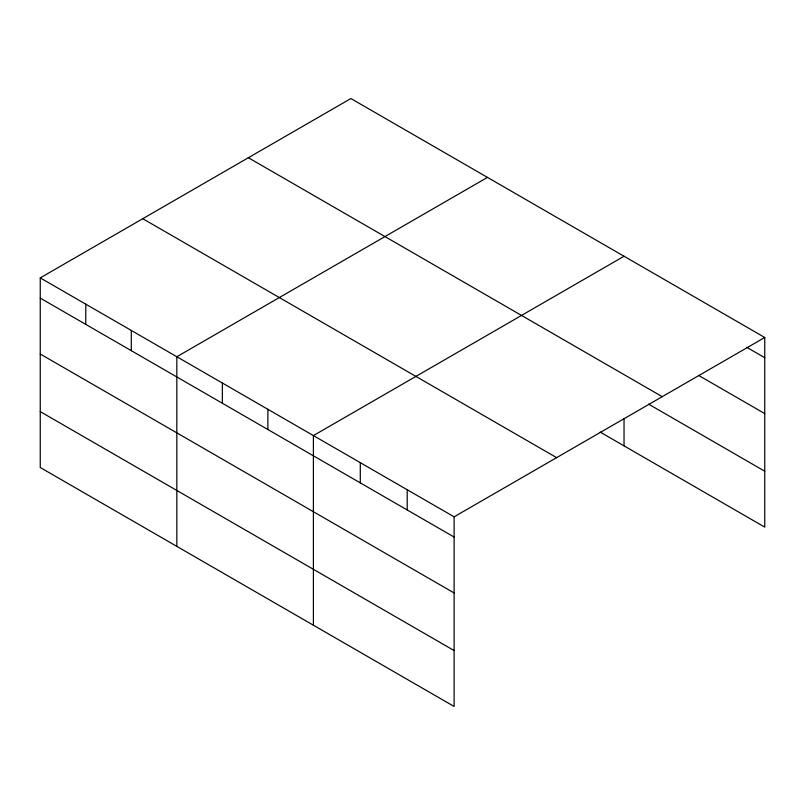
<?xml version="1.0" encoding="UTF-8"?>
<svg xmlns="http://www.w3.org/2000/svg" width="805" height="805" viewBox="0 0 805 805"><rect width="100%" height="100%" fill="white"/><g stroke="black" fill="none" stroke-linecap="round" stroke-linejoin="round"><path stroke-width="1.21" d="M454.111 592.953L454.111 516.83L40.25 277.886L40.25 467.514L454.111 706.458L454.111 592.953L40.25 354.009M600.188 432.104L764.75 527.114L764.75 337.486L350.889 98.542L40.25 277.886M487.468 177.392L176.828 356.746L176.828 546.364M624.036 256.242L313.397 435.596L313.397 625.213M454.111 516.83L764.75 337.486M746.627 347.237L764.75 357.692M698.66 375.442L764.75 413.599M248.383 157.73L662.243 396.674M648.558 404.12L764.75 471.207M142.757 218.708L556.617 457.643M40.25 298.102L454.111 537.046M40.25 411.607L454.111 650.551M624.036 418.54L624.036 445.869M407.209 489.752L407.209 509.968M360.298 462.674L360.298 482.879M267.874 409.312L267.874 429.518M222.351 383.029L222.351 403.235M131.296 330.463L131.296 350.668M85.773 304.179L85.773 324.385"/></g></svg>
